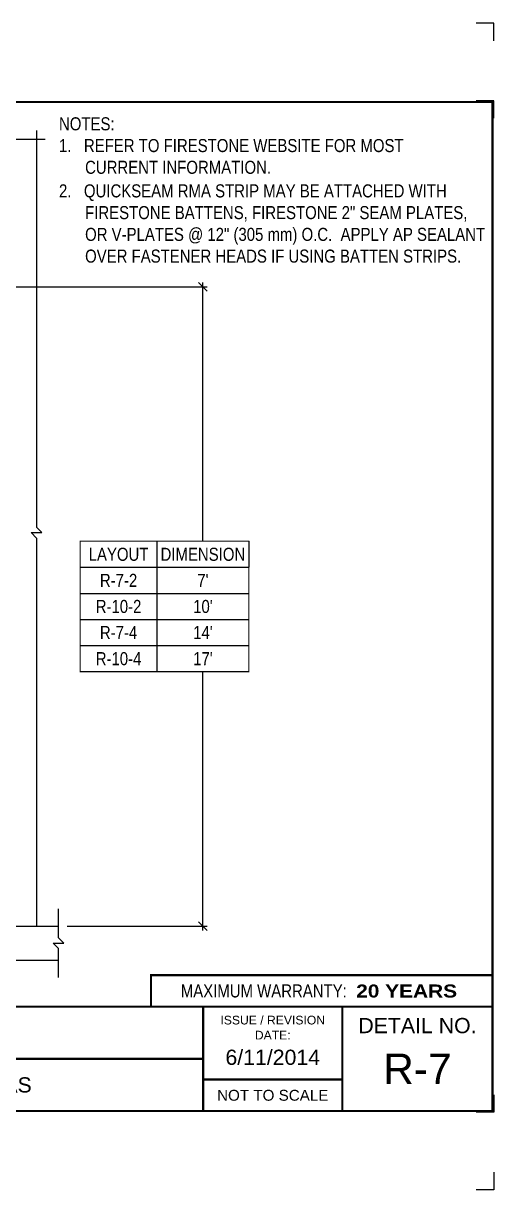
# Model space of a CAD drawing. Header units: inches. Extents: x 277.4 to 297.5, y -282.7 to -266.
# Drawn here: x 290.72 to 297.48, y -282.75 to -265.99 of the extents above; entities that cross this region are included whole.
import ezdxf
from ezdxf.enums import TextEntityAlignment as Align

# ---------------------------------------------------------------- set-up
doc = ezdxf.new("R2010")
doc.units = ezdxf.units.IN
doc.header["$MEASUREMENT"] = 0
doc.layers.get('0').update_dxf_attribs({"linetype": 'CONTINUOUS'})
doc.layers.get('DEFPOINTS').update_dxf_attribs({"linetype": 'CONTINUOUS'})
for name, color, linetype in [('FSBP-ANNO-NOTE', 7, 'CONTINUOUS'), ('FSBP-MEMBRANE', 7, 'CONTINUOUS'), ('FSBP-TTLB', 7, 'CONTINUOUS'), ('FSBP-TTLB-BORDER', 7, 'CONTINUOUS'), ('FSBP-TTLB-TEXT', 7, 'CONTINUOUS'), ('FSBP-WALL-CURB', 9, 'CONTINUOUS')]:
    doc.layers.add(name, color=color, linetype=linetype)
doc.styles.add('FSBP_ARIAL', font='arial.ttf')
doc.styles.add('FSBP_ARIAL_BOLD', font='')
doc.styles.add('FSBP_ARIAL_NAR', font='ARIALN.TTF')
doc.styles.get('FSBP_ARIAL_BOLD').set_extended_font_data('Arial Black')

# ---------------------------------------------------------------- blocks, each defined once
blk = doc.blocks.new('TTLB-EPDM_1')
at = {"layer": 'DEFPOINTS', "linetype": 'Continuous', "ltscale": 1.75}
for points in [[(20.01562500000003, 13.88083333333333), (20.01562500000003, 14.13083333333333), (19.76562500000003, 14.13083333333333)], [(20.01562500000003, -2.380833333333342), (20.01562500000003, -2.630833333333342), (19.76562500000003, -2.630833333333342)]]:
    blk.add_lwpolyline(points, dxfattribs=at)
at = {"layer": 'DEFPOINTS', "color": 1}
for points in [[(20.015625, 12.765625), (20.015625, 13.015625), (19.765625, 13.015625)], [(20.015625, -1.265625), (20.015625, -1.515625), (19.765625, -1.515625)]]:
    blk.add_lwpolyline(points, dxfattribs=at)
at = {"layer": 'FSBP-TTLB', "const_width": 0.03125}
blk.add_lwpolyline([(15.09028770518938, 0), (20, 0), (20, 0.4512598240669945), (15.09028770518938, 0.4512598240669945)], close=True, dxfattribs=at)
for points in [[(0, 0), (0, -1.5), (20, -1.5), (20, 0), (0, 0)], [(15.84028770518938, 0), (15.84028770518938, -1.5)], [(17.84110496735593, 0), (17.84110496735593, -1.5)], [(20, 0), (20, -1.5)], [(4.825208527206769, -0.75), (15.84028770518938, -0.75)], [(15.84028770518938, -1.048740175933006), (17.84110496735593, -1.048740175933006)]]:
    blk.add_lwpolyline(points, dxfattribs=at)
at = {"layer": 'FSBP-TTLB-BORDER', "const_width": 0.03125}
blk.add_lwpolyline([(20, 0), (20, 13), (0, 13), (0, 0)], dxfattribs=at)
at = {"layer": 'FSBP-TTLB-TEXT', "style": 'FSBP_ARIAL_NAR'}
blk.add_text('MAXIMUM WARRANTY:', height=0.1875, dxfattribs=at).set_placement((17.90516569312837, 0.2256299120335257), align=Align.MIDDLE_RIGHT)
at = {"layer": 'FSBP-TTLB-TEXT', "style": 'FSBP_ARIAL'}
for s, height, p in [('ISSUE / REVISION', 0.125, (16.84069633627263, -0.1938496373466023)), ('DETAIL NO.', 0.21875, (18.92055248367797, -0.2724398367368792)), ('DATE:', 0.125, (16.84069633627263, -0.409973105348854)), ('NOT TO SCALE', 0.15625, (16.84069633627263, -1.274370087966503))]:
    blk.add_text(s, height=height, dxfattribs=at).set_placement(p, align=Align.MIDDLE_CENTER)
at = {"layer": 'FSBP-TTLB-TEXT'}
for tag, height, style, p in [('MAXIMUM_WARRANTY', 0.1875, 'FSBP_ARIAL_BOLD', (18.03987100774941, 0.2240244307510579)), ('ACCPT_SYSTEMS', 0.21875, 'FSBP_ARIAL', (12.49438170418193, -1.125))]:
    blk.add_attdef(tag, text='', height=height, dxfattribs=dict(at, style=style)).set_placement(p, align=Align.MIDDLE_LEFT)
for tag, height, style, p in [('DETAIL_DESCP_LINE_1', 0.21875, 'FSBP_ARIAL_BOLD', (10.33118450231211, -0.3736318192489421)), ('ISSUE_REV_DATE', 0.21875, 'FSBP_ARIAL', (16.84069633627263, -0.7282559425942452)), ('DETAIL_NUMBER', 0.4375, 'FSBP_ARIAL', (18.91941590748775, -0.8931630692489421))]:
    blk.add_attdef(tag, text='', height=height, dxfattribs=dict(at, style=style)).set_placement(p, align=Align.MIDDLE_CENTER)
blk = doc.blocks.new('_OBLIQUE')
at = {"color": 0, "linetype": 'ByBlock'}
blk.add_line((-0.5, -0.5), (0.5, 0.5), dxfattribs=at)

msp = doc.modelspace()

# ---------------------------------------------------------------- linework, layer by layer
at = {"layer": 'FSBP-ANNO-NOTE'}
for p, q in [((287.4607531418914, -269.7731236297463), (293.3620734473321, -269.7731236297463)), ((293.2995734473321, -273.4293736297462), (293.2995734473321, -269.7106236297463)), ((293.9587683718434, -273.4293736297462), (293.9587683718434, -273.8043736297462)), ((291.5348784855871, -274.1793736297462), (293.9587683718434, -274.1793736297462)), ((291.5348784855871, -274.5543736297462), (293.9587683718434, -274.5543736297462)), ((291.5348784855871, -274.9293736297462), (293.9587683718434, -274.9293736297462)), ((293.2995734473321, -279.0231236297462), (293.2995734473321, -275.3043736297462)), ((291.3483807065854, -278.9606236297462), (293.3620734473321, -278.9606236297462))]:
    msp.add_line(p, q, dxfattribs=at)
at = {"layer": 'FSBP-ANNO-NOTE', "const_width": 0.015625}
msp.add_lwpolyline([(291.5348784855871, -275.3043736297462), (291.5348784855871, -273.4293736297462), (293.9587683718434, -273.4293736297462), (293.9587683718434, -275.3043736297462)], close=True, dxfattribs=at)
for points in [[(292.6403785228208, -273.4293736297462), (292.6403785228208, -275.3043736297462)], [(291.5348784855871, -273.8043736297462), (293.9587683718434, -273.8043736297462)]]:
    msp.add_lwpolyline(points, dxfattribs=at)
at = {"layer": 'FSBP-MEMBRANE'}
for p, q in [((289.9042748862078, -267.6517478410248), (291.0338399497862, -267.6517478410249)), ((290.9088399497862, -267.5267478410249), (290.9088399497862, -273.2289108188166)), ((290.8315650332173, -273.3061857353856), (290.9861148663551, -273.3061857353856)), ((290.8315650332173, -273.3061857353856), (290.9088399497862, -273.3834606519544)), ((290.8315650332174, -273.3061857353856), (290.9861148663551, -273.3061857353856)), ((290.8315650332174, -273.3061857353856), (290.9088399497862, -273.3834606519544)), ((290.9861148663551, -273.3061857353856), (290.9088399497862, -273.2289108188167)), ((290.9861148663551, -273.3061857353856), (290.9088399497862, -273.2289108188167)), ((290.9088399497862, -273.3834606519544), (290.9088399497862, -278.9606236297462)), ((290.9088399497862, -273.3834606519544), (290.9088399497862, -278.9606236297462))]:
    msp.add_line(p, q, dxfattribs=at)
at = {"layer": 'FSBP-WALL-CURB'}
for p, q in [((284.8357531418914, -278.9606236297462), (291.2233807065854, -278.9606236297462)), ((287.5692780584602, -279.4506294961072), (291.2233807065852, -279.4506294961073))]:
    msp.add_line(p, q, dxfattribs=at)
msp.add_lwpolyline([(291.2233807065852, -279.7006294961072), (291.2233807065852, -279.2829014794956), (291.1461057900163, -279.2056265629267), (291.3006556231541, -279.2056265629267), (291.2233807065852, -279.1283516463579), (291.2233807065854, -278.7106236297463)], dxfattribs=at)

# ---------------------------------------------------------------- block references
ref = msp.add_blockref('TTLB-EPDM_1', (277.4627011304548, -280.1173711702307))
ref.add_attrib('ACCPT_SYSTEMS', 'RMAS', dxfattribs={"layer": 'FSBP-TTLB-TEXT', "height": 0.21875, "style": 'FSBP_ARIAL'}).set_placement((289.9570828346367, -281.2423711702307), align=Align.MIDDLE_LEFT)
ref.add_attrib('ISSUE_REV_DATE', '6/11/2014', dxfattribs={"layer": 'FSBP-TTLB-TEXT', "height": 0.21875, "style": 'FSBP_ARIAL'}).set_placement((294.3033974667274, -280.845627112825), align=Align.MIDDLE_CENTER)
ref.add_attrib('DETAIL_NUMBER', 'R-7', dxfattribs={"layer": 'FSBP-TTLB-TEXT', "height": 0.4375, "style": 'FSBP_ARIAL'}).set_placement((296.3821170379425, -281.0105342394797), align=Align.MIDDLE_CENTER)
ref.add_attrib('MAXIMUM_WARRANTY', '20 YEARS', dxfattribs={"layer": 'FSBP-TTLB-TEXT', "height": 0.1875, "style": 'FSBP_ARIAL_BOLD'}).set_placement((295.5025721382042, -279.8933467394797), align=Align.MIDDLE_LEFT)
at = {"layer": 'FSBP-ANNO-NOTE', "xscale": 0.125, "yscale": 0.125, "zscale": 0.125}
for p, rotation in [((293.2995734473321, -269.7731236297463), 90), ((293.2995734473321, -278.9606236297462), 270)]:
    msp.add_blockref('_OBLIQUE', p, dxfattribs=dict(at, rotation=rotation))

# ---------------------------------------------------------------- texts
at = {"layer": 'FSBP-ANNO-NOTE', "style": 'FSBP_ARIAL_NAR'}
for s, p in [('LAYOUT', (292.0876285042039, -273.6168736297462)), ('DIMENSION', (293.2995734473321, -273.6168736297462)), ('R-7-2', (292.0876285042039, -273.9918736297462)), ("7'", (293.2995734473321, -273.9918736297462)), ('R-10-2', (292.0876285042039, -274.3668736297462)), ("10'", (293.2995734473321, -274.3668736297462)), ('R-7-4', (292.0876285042039, -274.7418736297462)), ("14'", (293.2995734473321, -274.7418736297462)), ('R-10-4', (292.0876285042039, -275.1168736297462)), ("17'", (293.2995734473321, -275.1168736297462))]:
    msp.add_text(s, height=0.1875, dxfattribs=at).set_placement(p, align=Align.MIDDLE_CENTER)
at = {"layer": 'FSBP-ANNO-NOTE', "insert": (291.2314535376463, -267.3367288339523), "char_height": 0.1875, "attachment_point": 1, "style": 'FSBP_ARIAL_NAR'}
msp.add_mtext_dynamic_manual_height_columns('NOTES:\\P\\pi-0.375,l0.375;1.   REFER TO FIRESTONE WEBSITE FOR MOST  \\P\\pi0;CURRENT INFORMATION.\\P\\pi-0.375;{\\H0.083333x;\\P}2.   QUICKSEAM RMA STRIP MAY BE ATTACHED WITH FIRESTONE BATTENS, FIRESTONE 2" SEAM PLATES, OR V-PLATES @ 12" (305 mm) O.C.  APPLY AP SEALANT OVER FASTENER HEADS IF USING BATTEN STRIPS. ', width=6.19235397837474, gutter_width=2.5, heights=[2.61161068118054], dxfattribs=at)

doc.saveas('drawing.dxf')
